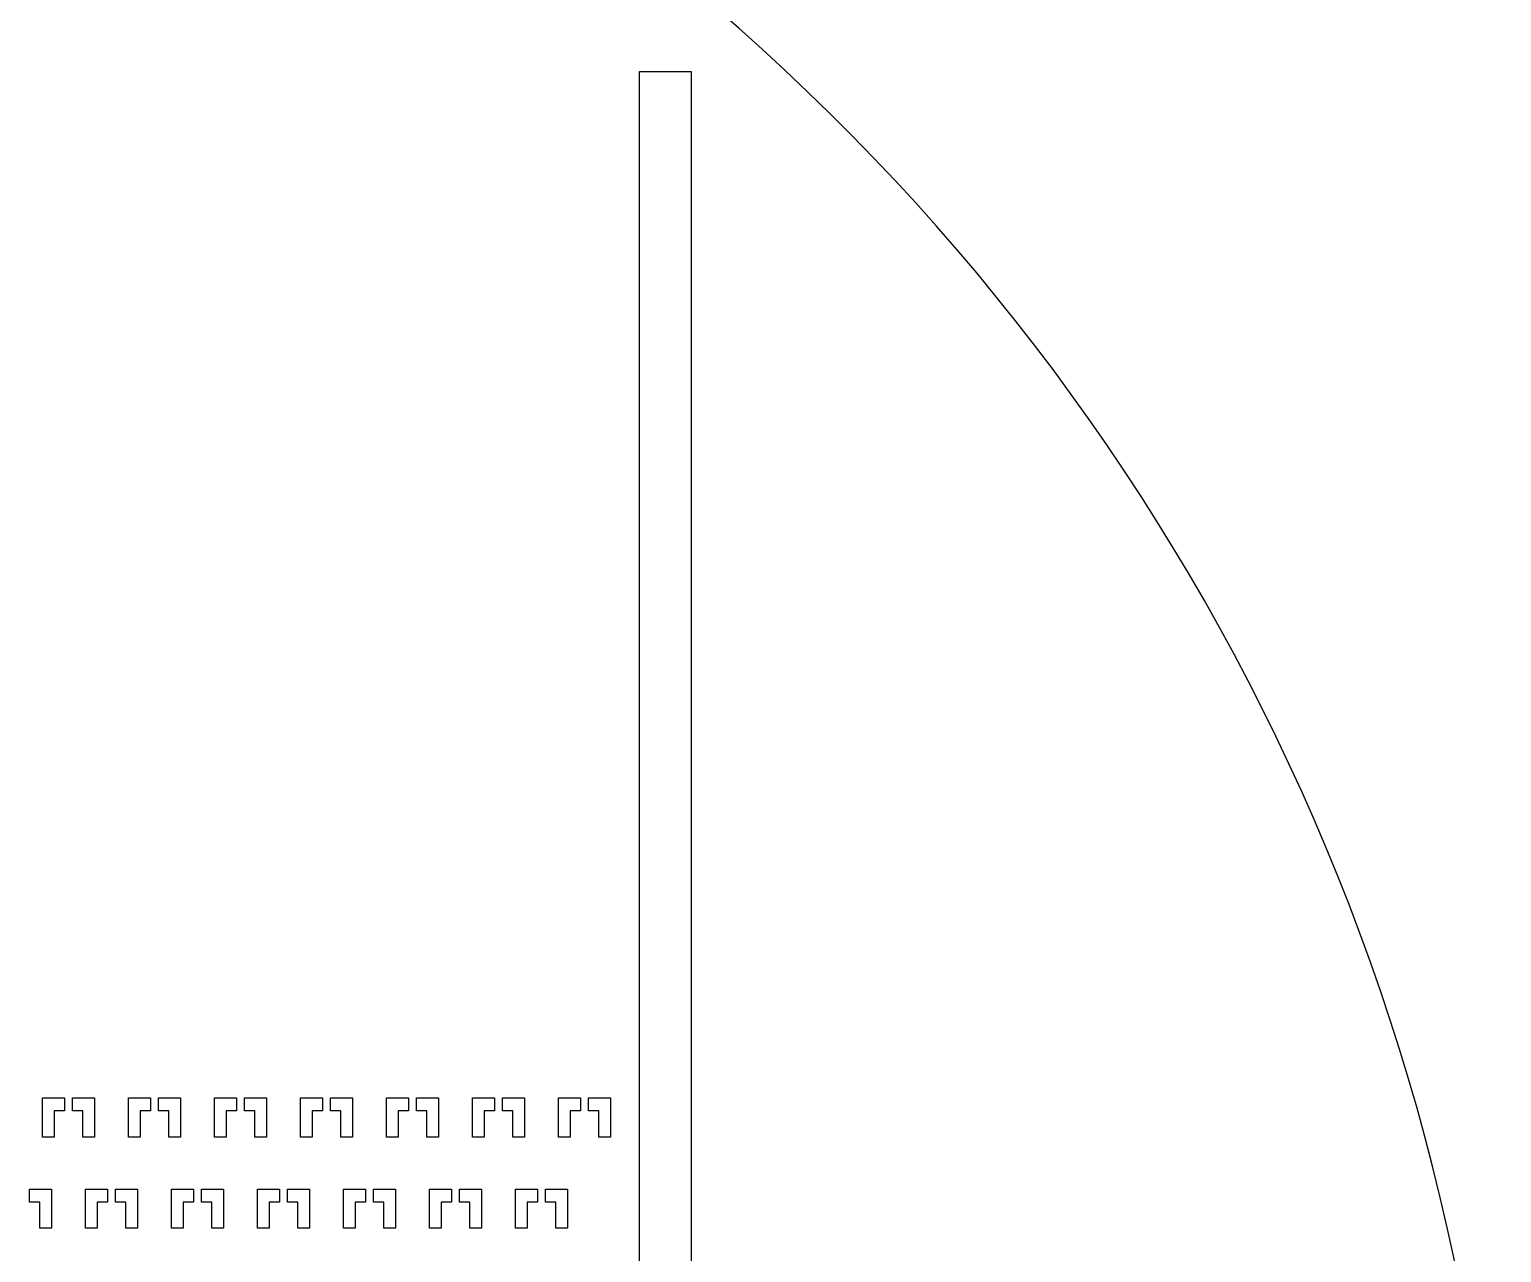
# Model space of a CAD drawing. Header units: millimetres. Extents: x -7034 to 79830, y 8588 to 102980.
# Drawn here: x 63828 to 69477, y 60106 to 64801 of the extents above; entities that cross this region are included whole.
import ezdxf

# ---------------------------------------------------------------- set-up
doc = ezdxf.new("R2010")
doc.units = ezdxf.units.MM
doc.layers.add('Layer-2', color=3, linetype='Continuous')

msp = doc.modelspace()

# ---------------------------------------------------------------- linework, layer by layer
at = {"layer": 'Layer-2'}
for p, q in [((66167.8, 51711.9), (66169.4, 64640)), ((66169.4, 64640), (66367.5, 64640)), ((66367.5, 64640), (66367.8, 51711.9)), ((63877.9, 60549.7), (63877.9, 60699.7)), ((63877.9, 60699.7), (63962.9, 60699.7)), ((63962.9, 60699.7), (63962.9, 60649.7)), ((63992.9, 60649.7), (63992.9, 60699.7)), ((63992.9, 60699.7), (64077.9, 60699.7)), ((64077.9, 60699.7), (64077.9, 60549.7)), ((64207.9, 60549.7), (64207.9, 60699.7)), ((64207.9, 60699.7), (64292.9, 60699.7)), ((64292.9, 60699.7), (64292.9, 60649.7)), ((64322.9, 60649.7), (64322.9, 60699.7)), ((64322.9, 60699.7), (64407.9, 60699.7)), ((64407.9, 60699.7), (64407.9, 60549.7)), ((64537.9, 60549.7), (64537.9, 60699.7)), ((64537.9, 60699.7), (64622.9, 60699.7)), ((64622.9, 60699.7), (64622.9, 60649.7)), ((64652.9, 60649.7), (64652.9, 60699.7)), ((64652.9, 60699.7), (64737.9, 60699.7)), ((64737.9, 60699.7), (64737.9, 60549.7)), ((64867.9, 60549.7), (64867.9, 60699.7)), ((64867.9, 60699.7), (64952.9, 60699.7)), ((64952.9, 60699.7), (64952.9, 60649.7)), ((64982.9, 60649.7), (64982.9, 60699.7)), ((64982.9, 60699.7), (65067.9, 60699.7)), ((65067.9, 60699.7), (65067.9, 60549.7)), ((65197.9, 60549.7), (65197.9, 60699.7)), ((65197.9, 60699.7), (65282.9, 60699.7)), ((65282.9, 60699.7), (65282.9, 60649.7)), ((65312.9, 60649.7), (65312.9, 60699.7)), ((65312.9, 60699.7), (65397.9, 60699.7)), ((65397.9, 60699.7), (65397.9, 60549.7)), ((65527.9, 60549.7), (65527.9, 60699.7)), ((65527.9, 60699.7), (65612.9, 60699.7)), ((65612.9, 60699.7), (65612.9, 60649.7)), ((65642.9, 60649.7), (65642.9, 60699.7)), ((65642.9, 60699.7), (65727.9, 60699.7)), ((65727.9, 60699.7), (65727.9, 60549.7)), ((65857.9, 60549.7), (65857.9, 60699.7)), ((65857.9, 60699.7), (65942.9, 60699.7)), ((65942.9, 60699.7), (65942.9, 60649.7)), ((65972.9, 60649.7), (65972.9, 60699.7)), ((65972.9, 60699.7), (66057.9, 60699.7)), ((66057.9, 60699.7), (66057.9, 60549.7)), ((63962.9, 60649.7), (63922.9, 60649.7)), ((63922.9, 60649.7), (63922.9, 60549.7)), ((64032.9, 60649.7), (63992.9, 60649.7)), ((64032.9, 60549.7), (64032.9, 60649.7)), ((64292.9, 60649.7), (64252.9, 60649.7)), ((64252.9, 60649.7), (64252.9, 60549.7)), ((64362.9, 60649.7), (64322.9, 60649.7)), ((64362.9, 60549.7), (64362.9, 60649.7)), ((64622.9, 60649.7), (64582.9, 60649.7)), ((64582.9, 60649.7), (64582.9, 60549.7)), ((64692.9, 60649.7), (64652.9, 60649.7)), ((64692.9, 60549.7), (64692.9, 60649.7)), ((64952.9, 60649.7), (64912.9, 60649.7)), ((64912.9, 60649.7), (64912.9, 60549.7)), ((65022.9, 60649.7), (64982.9, 60649.7)), ((65022.9, 60549.7), (65022.9, 60649.7)), ((65282.9, 60649.7), (65242.9, 60649.7)), ((65242.9, 60649.7), (65242.9, 60549.7)), ((65352.9, 60649.7), (65312.9, 60649.7)), ((65352.9, 60549.7), (65352.9, 60649.7)), ((65612.9, 60649.7), (65572.9, 60649.7)), ((65572.9, 60649.7), (65572.9, 60549.7)), ((65682.9, 60649.7), (65642.9, 60649.7)), ((65682.9, 60549.7), (65682.9, 60649.7)), ((65942.9, 60649.7), (65902.9, 60649.7)), ((65902.9, 60649.7), (65902.9, 60549.7)), ((66012.9, 60649.7), (65972.9, 60649.7)), ((66012.9, 60549.7), (66012.9, 60649.7)), ((63922.9, 60549.7), (63877.9, 60549.7)), ((64077.9, 60549.7), (64032.9, 60549.7)), ((64252.9, 60549.7), (64207.9, 60549.7)), ((64407.9, 60549.7), (64362.9, 60549.7)), ((64582.9, 60549.7), (64537.9, 60549.7)), ((64737.9, 60549.7), (64692.9, 60549.7)), ((64912.9, 60549.7), (64867.9, 60549.7)), ((65067.9, 60549.7), (65022.9, 60549.7)), ((65242.9, 60549.7), (65197.9, 60549.7)), ((65397.9, 60549.7), (65352.9, 60549.7)), ((65572.9, 60549.7), (65527.9, 60549.7)), ((65727.9, 60549.7), (65682.9, 60549.7)), ((65902.9, 60549.7), (65857.9, 60549.7)), ((66057.9, 60549.7), (66012.9, 60549.7)), ((63827.9, 60299.7), (63827.9, 60349.7)), ((63827.9, 60349.7), (63912.9, 60349.7)), ((63912.9, 60349.7), (63912.9, 60199.7)), ((64042.9, 60199.7), (64042.9, 60349.7)), ((64042.9, 60349.7), (64127.9, 60349.7)), ((64127.9, 60349.7), (64127.9, 60299.7)), ((64157.9, 60299.7), (64157.9, 60349.7)), ((64157.9, 60349.7), (64242.9, 60349.7)), ((64242.9, 60349.7), (64242.9, 60199.7)), ((64372.9, 60199.7), (64372.9, 60349.7)), ((64372.9, 60349.7), (64457.9, 60349.7)), ((64457.9, 60349.7), (64457.9, 60299.7)), ((64487.9, 60299.7), (64487.9, 60349.7)), ((64487.9, 60349.7), (64572.9, 60349.7)), ((64572.9, 60349.7), (64572.9, 60199.7)), ((64702.9, 60199.7), (64702.9, 60349.7)), ((64702.9, 60349.7), (64787.9, 60349.7)), ((64787.9, 60349.7), (64787.9, 60299.7)), ((64817.9, 60299.7), (64817.9, 60349.7)), ((64817.9, 60349.7), (64902.9, 60349.7)), ((64902.9, 60349.7), (64902.9, 60199.7)), ((65032.9, 60199.7), (65032.9, 60349.7)), ((65032.9, 60349.7), (65117.9, 60349.7)), ((65117.9, 60349.7), (65117.9, 60299.7)), ((65147.9, 60299.7), (65147.9, 60349.7)), ((65147.9, 60349.7), (65232.9, 60349.7)), ((65232.9, 60349.7), (65232.9, 60199.7)), ((65362.9, 60199.7), (65362.9, 60349.7)), ((65362.9, 60349.7), (65447.9, 60349.7)), ((65447.9, 60349.7), (65447.9, 60299.7)), ((65477.9, 60299.7), (65477.9, 60349.7)), ((65477.9, 60349.7), (65562.9, 60349.7)), ((65562.9, 60349.7), (65562.9, 60199.7)), ((65692.9, 60199.7), (65692.9, 60349.7)), ((65692.9, 60349.7), (65777.9, 60349.7)), ((65777.9, 60349.7), (65777.9, 60299.7)), ((65807.9, 60299.7), (65807.9, 60349.7)), ((65807.9, 60349.7), (65892.9, 60349.7)), ((65892.9, 60349.7), (65892.9, 60199.7)), ((63867.9, 60299.7), (63827.9, 60299.7)), ((63867.9, 60199.7), (63867.9, 60299.7)), ((64127.9, 60299.7), (64087.9, 60299.7)), ((64087.9, 60299.7), (64087.9, 60199.7)), ((64197.9, 60299.7), (64157.9, 60299.7)), ((64197.9, 60199.7), (64197.9, 60299.7)), ((64457.9, 60299.7), (64417.9, 60299.7)), ((64417.9, 60299.7), (64417.9, 60199.7)), ((64527.9, 60299.7), (64487.9, 60299.7)), ((64527.9, 60199.7), (64527.9, 60299.7)), ((64787.9, 60299.7), (64747.9, 60299.7)), ((64747.9, 60299.7), (64747.9, 60199.7)), ((64857.9, 60299.7), (64817.9, 60299.7)), ((64857.9, 60199.7), (64857.9, 60299.7)), ((65117.9, 60299.7), (65077.9, 60299.7)), ((65077.9, 60299.7), (65077.9, 60199.7)), ((65187.9, 60299.7), (65147.9, 60299.7)), ((65187.9, 60199.7), (65187.9, 60299.7)), ((65447.9, 60299.7), (65407.9, 60299.7)), ((65407.9, 60299.7), (65407.9, 60199.7)), ((65517.9, 60299.7), (65477.9, 60299.7)), ((65517.9, 60199.7), (65517.9, 60299.7)), ((65777.9, 60299.7), (65737.9, 60299.7)), ((65737.9, 60299.7), (65737.9, 60199.7)), ((65847.9, 60299.7), (65807.9, 60299.7)), ((65847.9, 60199.7), (65847.9, 60299.7)), ((63912.9, 60199.7), (63867.9, 60199.7)), ((64087.9, 60199.7), (64042.9, 60199.7)), ((64242.9, 60199.7), (64197.9, 60199.7)), ((64417.9, 60199.7), (64372.9, 60199.7)), ((64572.9, 60199.7), (64527.9, 60199.7)), ((64747.9, 60199.7), (64702.9, 60199.7)), ((64902.9, 60199.7), (64857.9, 60199.7)), ((65077.9, 60199.7), (65032.9, 60199.7)), ((65232.9, 60199.7), (65187.9, 60199.7)), ((65407.9, 60199.7), (65362.9, 60199.7)), ((65562.9, 60199.7), (65517.9, 60199.7)), ((65737.9, 60199.7), (65692.9, 60199.7)), ((65892.9, 60199.7), (65847.9, 60199.7))]:
    msp.add_line(p, q, dxfattribs=at)
msp.add_arc((60811.4, 58311.9), 8665.6, 309.87899, 50.12101, dxfattribs=at)

doc.saveas('drawing.dxf')
